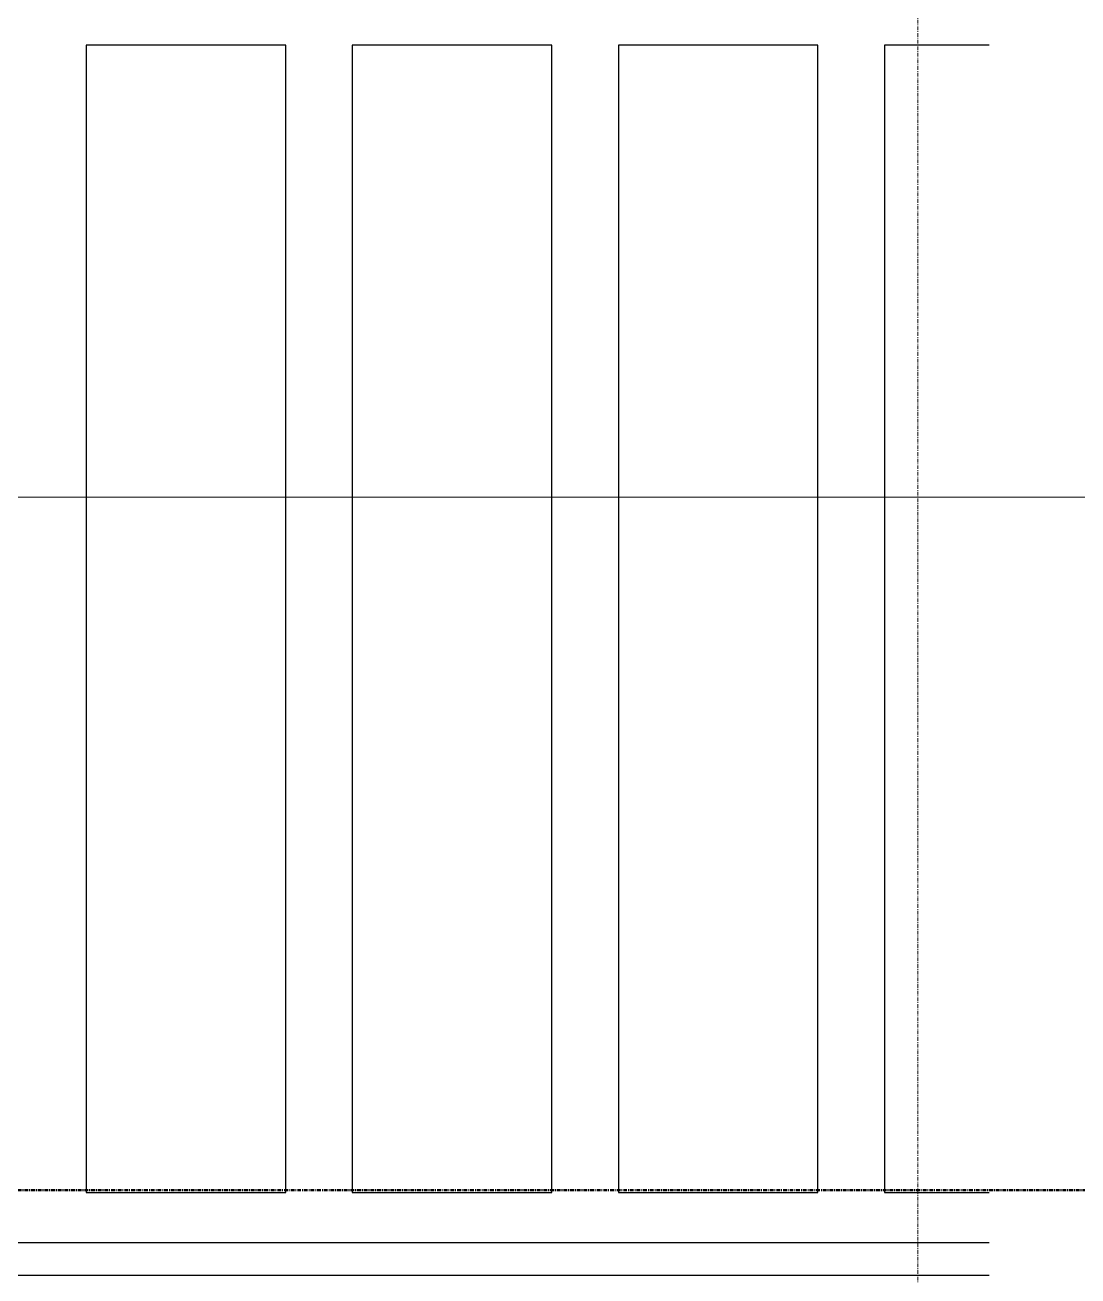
# Model space of a CAD drawing. Header units: millimetres. Extents: x -853228 to -744682, y -17776 to 32484.
# Drawn here: x -780224 to -778642, y 5011 to 6892 of the extents above; entities that cross this region are included whole.
import ezdxf
from ezdxf.xclip import XClip

# ---------------------------------------------------------------- set-up
doc = ezdxf.new("R2010")
doc.units = ezdxf.units.MM
doc.header["$XCLIPFRAME"] = 0
doc.linetypes.add('DPA_Grid _ Level 100', pattern=[10, 5.5, -1.6, 1.3, -1.6])
for name, color, linetype in [('000 - WIPEOUT', 250, 'Continuous'), ('A04_TUBE SERIES', 2, 'Continuous'), ('A11_ALU.SOLID SHEET', 2, 'Continuous')]:
    doc.layers.add(name, color=color, linetype=linetype)
for name, color, linetype, lineweight in [('A-ANNO-NOTE', 3, 'Continuous', 25), ('G-ANNO-SECL', 3, 'Continuous', 9), ('S-GRID', 251, 'Continuous', 9)]:
    doc.layers.add(name, color=color, linetype=linetype, lineweight=lineweight)

# ---------------------------------------------------------------- blocks, each defined once
blk = doc.blocks.new('DPA_AN_Section Line - UP-Left-16605513-4281-01 ENLARGED LOWER PLATFORM LEVEL - REFLECTED CEILING PLAN - SHEET 2')
at = {"layer": 'A-ANNO-NOTE', "lineweight": 9}
blk.add_line((7.5, 0), (200, 0), dxfattribs=at)
blk = doc.blocks.new('*U393')
at = {"layer": 'S-GRID', "linetype": 'DPA_Grid _ Level 100'}
blk.add_line((22800, -21354.7), (22800, 16961.2), dxfattribs=at)
blk = doc.blocks.new('*U642')
blk.add_attdef('EXTR.OVL-LENGTH_', (-25, -59.1), '', height=5)
blk.add_wipeout([(-25, 0), (25, 0), (25, 9230.4), (-25, 9230.4)]).dxf.layer = '000 - WIPEOUT'
at = {"layer": 'A04_TUBE SERIES', "color": 0}
blk.add_lwpolyline([(-25, 0), (25, 0), (25, 9230.4), (-25, 9230.4)], close=True, dxfattribs=at)
blk = doc.blocks.new('*U898')
at = {"color": 3}
for points in [[(-862.5, 750), (862.5, 750), (862.5, 450), (-862.5, 450)], [(-862.5, 350), (862.5, 350), (862.5, 50), (-862.5, 50)], [(-862.5, -50), (862.5, -50), (862.5, -350), (-862.5, -350)], [(-862.5, -450), (862.5, -450), (862.5, -750), (-862.5, -750)]]:
    blk.add_wipeout(points, dxfattribs=at).dxf.layer = '000 - WIPEOUT'
at = {"layer": 'A11_ALU.SOLID SHEET', "color": 0, "linetype": 'ByBlock'}
for points in [[(-862.5, 450), (862.5, 450), (862.5, 750), (-862.5, 750)], [(-862.5, 50), (862.5, 50), (862.5, 350), (-862.5, 350)], [(-862.5, -350), (862.5, -350), (862.5, -50), (-862.5, -50)], [(-862.5, -750), (862.5, -750), (862.5, -450), (-862.5, -450)]]:
    blk.add_lwpolyline(points, close=True, dxfattribs=at)
blk = doc.blocks.new('*U986')
at = {"layer": 'A04_TUBE SERIES', "linetype": 'ByBlock', "xscale": -1, "rotation": 270}
blk.add_blockref('*U642', (-39839.5, 1457.5), dxfattribs=at)
at = {"layer": 'A11_ALU.SOLID SHEET', "linetype": 'ByBlock', "rotation": 90}
blk.add_blockref('*U898', (-34700, 2420), dxfattribs=at)

msp = doc.modelspace()

# ---------------------------------------------------------------- block references
ref = msp.add_blockref('*U986', (-744682.4, 3579))
XClip(ref).set_block_clipping_path([(-104690.1238047113, -9620.0077451946), (-34092.6543255158, 14393.0014498748)])

# ---------------------------------------------------------------- next in the draw order: linework, layer by layer
msp.add_spline([(-835882.4, 3579), (-801682.4, 12088.5), (-758836, 27096.5), (-744682.4, 3579)], degree=3)
at = {"layer": 'G-ANNO-SECL', "linetype": 'DPA_Grid _ Level 100', "lineweight": 50}
msp.add_line((-851364.9, 5139.9), (-776603.8, 5139.9), dxfattribs=at)

# ---------------------------------------------------------------- next in the draw order: block references
msp.add_blockref('*U393', (-801682.4, 3579))
at = {"layer": 'A-ANNO-NOTE', "xscale": 100, "yscale": 100, "zscale": 100}
msp.add_blockref('DPA_AN_Section Line - UP-Left-16605513-4281-01 ENLARGED LOWER PLATFORM LEVEL - REFLECTED CEILING PLAN - SHEET 2', (-796500, 6181.7), dxfattribs=at)

doc.saveas('drawing.dxf')
